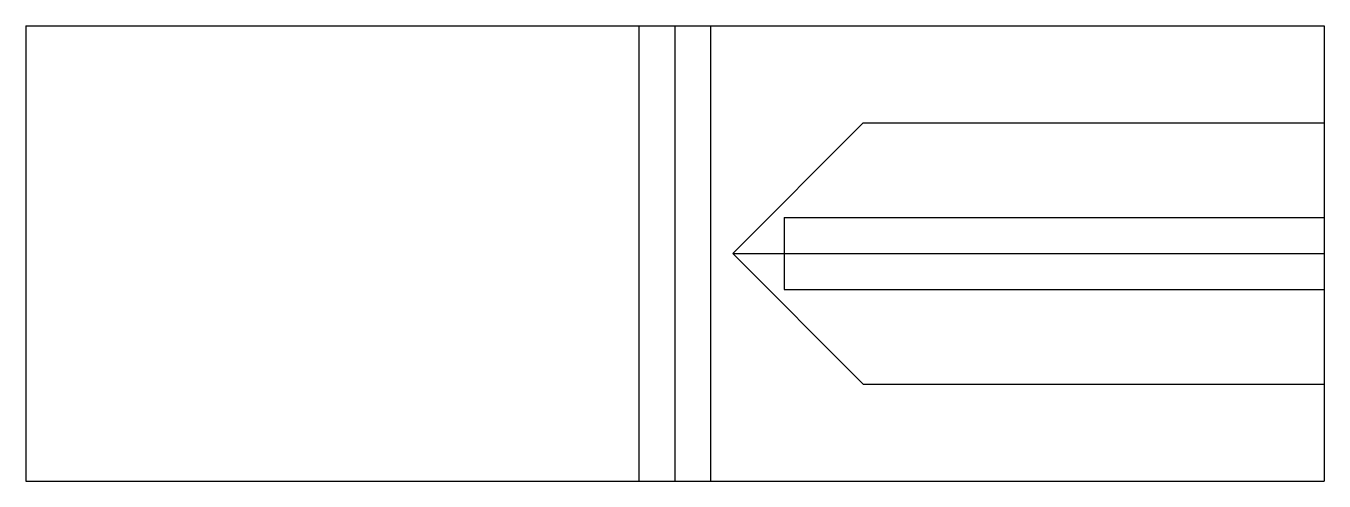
# Paper-space layout 'D-Size Layout' of a CAD drawing. Header units: inches. Extents: x 0 to 128, y -22 to 23.
# Drawn here: x 110.25 to 128.28, y -22.45 to -16.14 of the extents above.
import ezdxf

# ---------------------------------------------------------------- set-up
doc = ezdxf.new("R2010")
doc.units = ezdxf.units.IN
doc.header["$LTSCALE"] = 48
doc.header["$MEASUREMENT"] = 0

psp = doc.layouts.new('D-Size Layout')

# ---------------------------------------------------------------- linework, layer by layer
for p, q in [((110.24719, -16.13862), (128.27844, -16.13862)), ((110.24719, -16.13862), (110.24719, -22.45112)), ((118.76282, -22.45112), (118.76282, -16.13862)), ((119.26282, -22.45112), (119.26282, -16.13862)), ((119.76282, -22.45112), (119.76282, -16.13862)), ((128.27844, -16.13862), (128.27844, -22.45112)), ((120.06476, -19.29487), (121.87726, -17.48237)), ((121.87726, -17.48237), (128.27844, -17.48237)), ((120.77844, -18.79487), (120.77844, -19.79487)), ((120.77844, -18.79487), (128.27844, -18.79487)), ((120.06476, -19.29487), (128.27844, -19.29487)), ((120.06476, -19.29487), (121.87726, -21.10737)), ((120.77844, -19.79487), (128.27844, -19.79487)), ((121.87726, -21.10737), (128.27844, -21.10737)), ((110.24719, -22.45112), (128.27844, -22.45112))]:
    psp.add_line(p, q)

doc.saveas('drawing.dxf')
